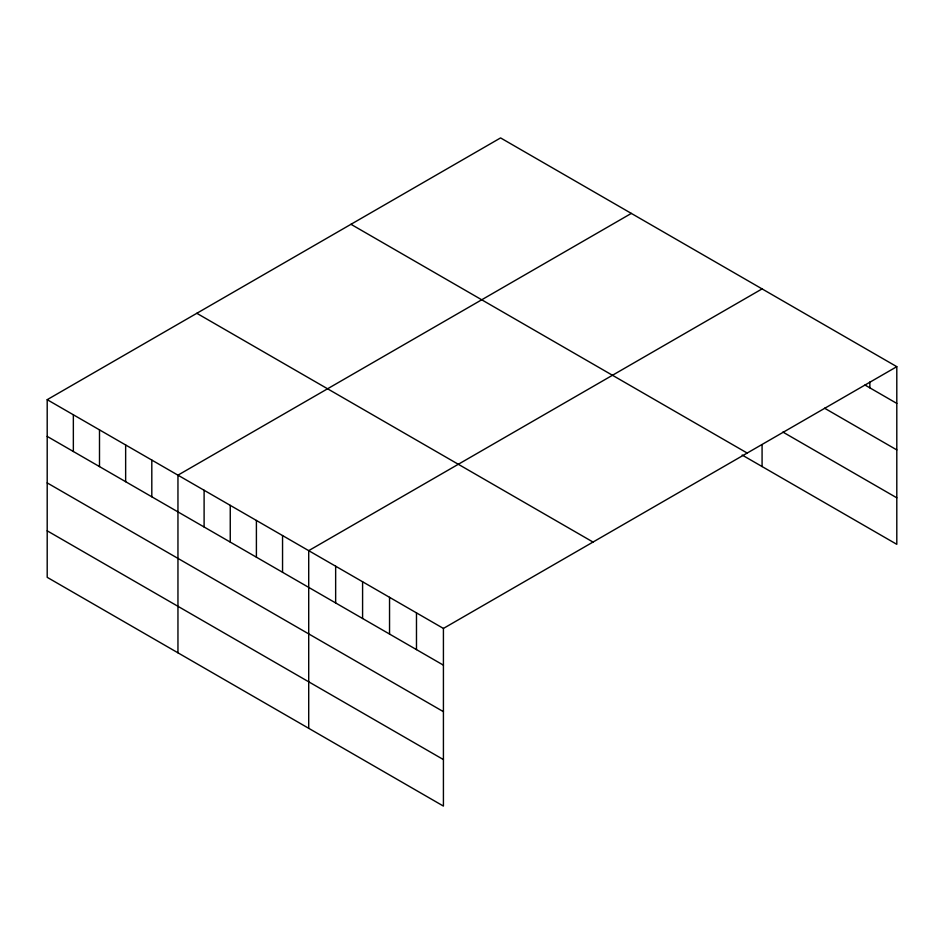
<?xml version="1.0" encoding="UTF-8"?>
<svg xmlns="http://www.w3.org/2000/svg" width="944" height="944" viewBox="0 0 944 944"><rect width="100%" height="100%" fill="white"/><g stroke="black" fill="none" stroke-linecap="round" stroke-linejoin="round"><path stroke-width="1.42" d="M47.2 399.678L443.42 628.433L443.42 806.082L47.2 577.327L47.2 399.678L500.58 137.918L896.8 366.673L896.8 544.322L742.161 455.043M631.335 213.403L177.956 475.162L177.956 652.811M762.079 288.899L308.712 550.647L308.712 728.308M443.42 628.433L896.8 366.673M864.964 385.022L896.8 403.407M824.549 408.197L896.8 449.91M782.906 432.069L896.8 497.818M350.967 224.294L747.188 453.049M196.812 313.29L593.033 542.057M47.2 436.399L443.42 665.166M47.2 482.903L443.42 711.67M47.2 530.823L443.42 759.578M869.861 381.978L869.861 387.854M762.079 444.754L762.079 466.548M416.481 612.88L416.481 649.602M389.542 597.316L389.542 634.049M362.59 581.764L362.59 618.497M335.651 566.211L335.651 602.945M282.551 535.555L282.551 572.288M256.402 520.451L256.402 557.184M230.253 505.359L230.253 542.092M204.105 490.266L204.105 526.988M151.807 460.07L151.807 496.792M125.646 444.966L125.646 481.7M99.498 429.874L99.498 466.596M73.349 414.77L73.349 451.503"/></g></svg>
